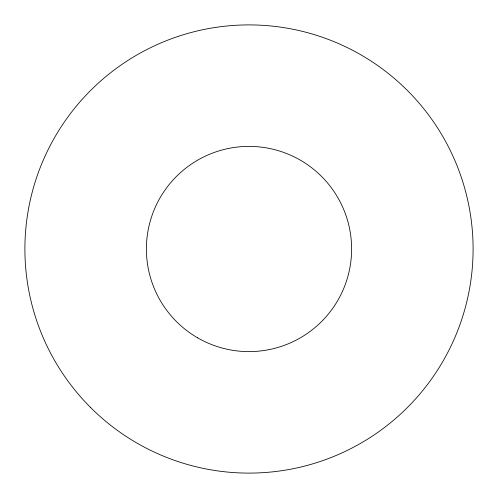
<?xml version="1.0" encoding="UTF-8"?>
<svg xmlns="http://www.w3.org/2000/svg" width="498" height="498" viewBox="0 0 498 498"><rect width="100%" height="100%" fill="white"/><g stroke="black" fill="none" stroke-linecap="round" stroke-linejoin="round"><path stroke-width="0.75" d="M90.536 407.464A224.1 224.1 0 0 0 465.462 306.998A224.1 224.1 0 0 0 191.002 32.538A224.1 224.1 0 0 0 90.536 407.464M197.694 337.862A102.613 102.613 0 0 0 351.613 249A102.613 102.613 0 0 0 197.694 160.138A102.613 102.613 0 0 0 197.694 337.862"/></g></svg>
